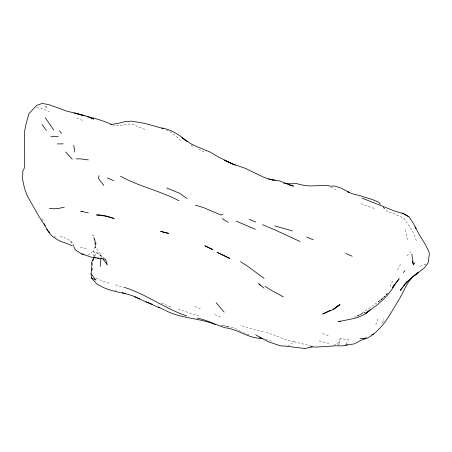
<?xml version="1.0" encoding="UTF-8"?>
<svg xmlns="http://www.w3.org/2000/svg" width="452" height="452" viewBox="0 0 452 452"><rect width="100%" height="100%" fill="white"/><g stroke="black" fill="none" stroke-linecap="round" stroke-linejoin="round"><path stroke-width="0.34" stroke-dasharray="2.26 1.69" d="M101.033 257.561L101.078 254.787L95.852 247.916L95.813 244.769L94.315 238.074L92.852 234.876L95.813 244.769M346.192 344.028L348.498 339.746L340.141 338.588L339.311 344.966L337.791 343.904L333.661 345.221M94.581 239.52L96.225 242.187L95.378 247.978L94.315 238.074M382.663 323.14L383.94 318.564M93.773 256.521L93.722 251.097L96.225 242.187M94.558 256.764L95.321 254.295L93.722 251.097M375.804 324.773L378.075 318.79M337.791 343.904L340.141 338.588M94.474 256.194L95.321 254.295M390.07 286.596L393.189 279.669M397.766 269.997L400.754 263.765M387.37 293.489L385.545 295.546L387.421 293.523M406.981 255.798L410.738 251.798M387.37 293.421L382.126 298.8L378.414 301.885L384.901 296.19L382.126 298.8L370.832 307.117L357.159 316.276M87.908 255.171L93.185 251.233M287.331 346.39L294.15 341.791L310.162 345.735M357.063 316.338L365.075 312.202L354.232 317.112M100.293 255.25L101.078 254.787M425.987 264.07L419.456 266.646M364.888 337.932L368.035 336.531M220.712 325.316L222.192 325.191L228.492 326.966L222.192 325.191M227.186 326.728L233.74 327.666L239.729 330.932M36.539 107.678L43.064 108.796L49.296 111.621M112.378 124.763C119.26 127.718 125.995 123.21 133.035 124.164L138.849 127.102L145.6 129.764M263.363 331.779L256.301 330.209L240.311 325.259M115.576 284.873L124.498 287.545M115.079 290.698L116.396 291.026M294.15 341.791C283.997 340.147 275.166 334.61 265.262 332.197M328.898 343.413L318.355 340.735M178.105 309.191L200.637 316.598M60.116 236.328C65.732 237.888 71.953 240.114 74.032 246.187M265.561 339.254L273.002 341.701M109.045 283.206L101.666 280.737L95.581 277.884M80.439 247.159L87.795 249.634M374.29 208.519L361.024 203.671M54.15 236.469L57.308 237.616M322.383 333.542L329.429 336.107M194.626 306.575L201.66 309.145M248.945 334.875L240.328 331.259M170.828 306.812L160.149 302.524M214.689 314.598L221.282 317.304M76.75 117.882L83.004 120.69M166.082 129.837L169.189 131.312M198.541 149.363L204.75 152.364M330.824 187.105L335.785 189.529M169.811 131.605L175.788 135.979L181.574 141.465M104.457 258.397L95.818 251.905L101.163 256.211L102.316 257.855M191.309 145.222L192.382 146.103L191.371 145.245M383.11 207.276L387.24 211.621L391.579 212.689L403.986 218.333L412.608 231.153L416.552 241.035M383.347 207.112L384.403 208.773M70.794 241.142L73.416 246.114M41.985 218.768L42.804 220.61M405.241 229.791L407.676 240.82M92.626 268.239L92.829 269.511L92.654 268.149"/><path stroke-width="0.68" d="M139.725 298.958C128.351 292.546 114.932 292.941 103.259 287.427L97.05 284.246L91.411 277.895L91.078 273.839L92.027 263.386M100.18 266.347L100.965 258.239M99.157 175.647L98.395 178.274L103.887 185.506M92.496 260.635L93.909 257.465M402.653 287.054L400.252 290.393L407.275 281.596L405.088 283.828M403.45 285.946L404.647 284.274M93.796 259.233L91.637 262.126L92.016 264.431M412.546 276.72L409.235 280.828L411.303 277.912M412.258 261.16L413.382 264.657L414.919 262.815M393.07 286.884L399.178 278.692L392.449 287.625L394.715 284.783C387.923 297.326 376.454 305.851 365.007 313.778L368.708 310.903M403.41 272.499L405.043 270.663M405.15 283.805L411.117 278.155L405.32 283.585M360.069 338.39L366.775 338.446C382.782 330.067 390.652 312.908 399.8 298.263L399.98 297.998C405.139 288.596 408.755 277.562 418.84 272.2L413.518 276.308L424.462 267.793L428.163 262.844L429.4 253.323C426.106 243.668 419.106 236.153 415.36 226.74M370.295 309.671C362.176 318.553 349.368 318.942 338.441 321.767L340.249 321.073M91.281 270.064L91.818 269.635M330.322 310.304L322.649 314.033L333.169 309.496L339.989 304.49L333.022 309.558L339.085 305.281L336.164 306.953M222.921 214.248L221.158 215.045L203.242 207.508L195.388 205.185M371.804 334.853L373.691 334.011M310.439 346.82L317.118 347.063L335.633 345.797L342.333 345.876L347.43 344.735M312.304 346.678L305.269 348.565L285.8 346.125L280.698 345.91L267.991 341.656L255.713 334.842M64.24 207.191L59.172 208.299L54.212 208.79L49.392 208.457M363.747 338.932L365.741 338.531L361.069 340.288L354.261 343.887L345.531 345.255M110.57 124.605L117.469 123.515L124.481 121.752L131.295 121.159L144.369 123.266L163.596 128.656M50.748 136.764L58.28 136.295M57.28 143.939L63.178 143.838M76.224 158.884L80.089 158.833L88.4 159.912M261.844 338.277C248.572 338.712 238.074 329.124 225.175 327.773C215.711 324.965 207.033 319.909 197.219 318.174M283.811 183.23L289.755 183.806L296.501 183.614L302.953 185.156L309.535 185.953L326.344 185.433L330.745 186.162L334.548 185.998L340.915 188.049L349.543 192.518M235.441 165.189L224.186 160.138L232.678 163.991L245.368 168.364L263.991 177.365L270.352 179.421L279.658 180.953L293.455 186.179L287.658 184.484M215.457 324.615C199.383 317.88 181.026 318.7 165.319 310.388M82.428 211.496L80.818 211.253L88.304 212.847M94.796 257.352L96.146 257.612M97.491 257.877L98.841 258.143M268.578 179.065L275.076 180.354M76.009 113.537C88.072 116.633 100.338 119.317 111.751 124.498M84.021 254.363L81.422 253.826L75.382 249.843L73.744 246.735M259.561 337.876L262.894 338.638M292.376 230.938L274.669 225.864M74.066 113.119L76.1 113.621M77.45 113.955L84.225 115.633L76.365 113.311L67.636 111.424L48.652 104.57L42.132 103.435L36.736 105.401L28.849 113.768L25.939 124.464L24.47 131.905L24.73 160.189L24.295 168.093L22.815 171.285L22.6 179.291L24.476 188.241L27.171 195.631L38.917 216.406L44.946 225.627M161.884 127.944C170.788 129.667 178.902 134.244 185.495 140.402L181.992 137.561L190.936 143.781L197.14 146.81L209.711 151.872L218.604 157.126L232.678 163.991M270.352 179.421L272.974 180.195M122.221 292.597L125.402 293.54M81.71 253.922L92.394 257.504L105.536 259.211L107.305 264.974L103.084 258.951M186.885 315.971C165.121 308.801 146.555 294.331 124.571 287.449M86.92 116.52L93.728 119.119L91.304 118.187M166.681 187.925L179.772 193.366L187.117 198.597M145.962 301.778L152.262 304.241M347.661 191.834L353.323 194.083L359.775 195.631L372.533 199.581L378.787 202.287L380.516 204.287M249.137 219.373L255.838 222.045M262.539 224.717L275.534 230.187L300.105 241.543M236.13 221.056L255.369 229.328M306.755 237.085L313.326 239.797M362.092 198.123L394.404 210.988L403.613 213.756L409.054 216.807L413.603 223.774L415.874 228.763M178.935 200.756C160.217 190.738 139.03 186.614 120.475 176.156M345.831 253.459L352.232 256.222M134.47 296.766L159.703 307.925M107.293 177.89L113.633 180.67M91.411 277.895L95.914 280.104L91.078 273.839M158.511 306.987L164.692 310.123M72.162 245.995C66.953 242.741 60.562 242.323 55.596 238.532C49.906 235.385 46.771 229.379 44.172 223.678M283.421 296.924L271.132 290.178L265.07 286.331M402.009 212.948L408.145 216.367M222.175 218.644L228.26 222.373M240.543 261.714L246.617 265.499L264.121 278.404M264.024 288.127L258.668 283.675L260.397 285.122M186.326 140.945L187.331 141.804M216.112 302.761L224.152 312.117M65.636 151.945L72.247 159.16M46.629 229.204L49.579 232.763L48.443 231.068M59.415 130.684L61.444 133.481M45.223 117.701L53.703 129.99M42.036 124.362L46.336 130.538M45.737 106.226L46.313 107.553M73.783 145.335L74.789 151.951M411.834 254.143L413.382 264.657M98.406 214.949L96.485 215.011L101.333 215.186L106.079 215.994L114.192 218.553L107.802 216.627L98.406 214.949M168.443 233.356L160.697 231.424L168.443 233.356M229.842 258.448L217.107 252.335L229.842 258.448M210.999 248.769L204.796 245.747L212.604 249.572L210.999 248.769"/></g></svg>
